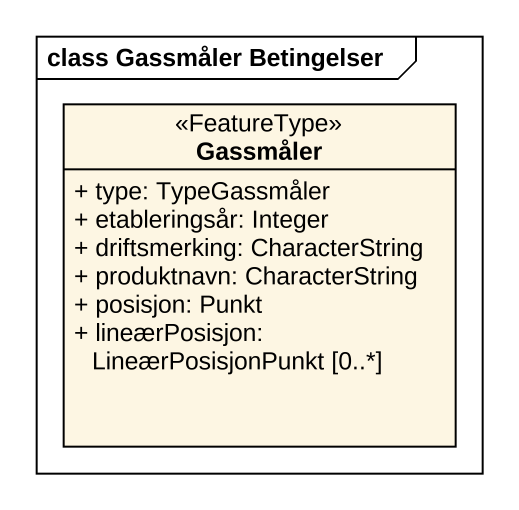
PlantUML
@startuml
mainframe class Gassmåler Betingelser
hide circle
hide empty members
skinparam classAttributeIconSize 0
class Gassmåler <<FeatureType>> {
  + type: TypeGassmåler
  + etableringsår: Integer
  + driftsmerking: CharacterString
  + produktnavn: CharacterString
  + posisjon: Punkt
  + lineærPosisjon: LineærPosisjonPunkt [0..*]
}
@enduml
